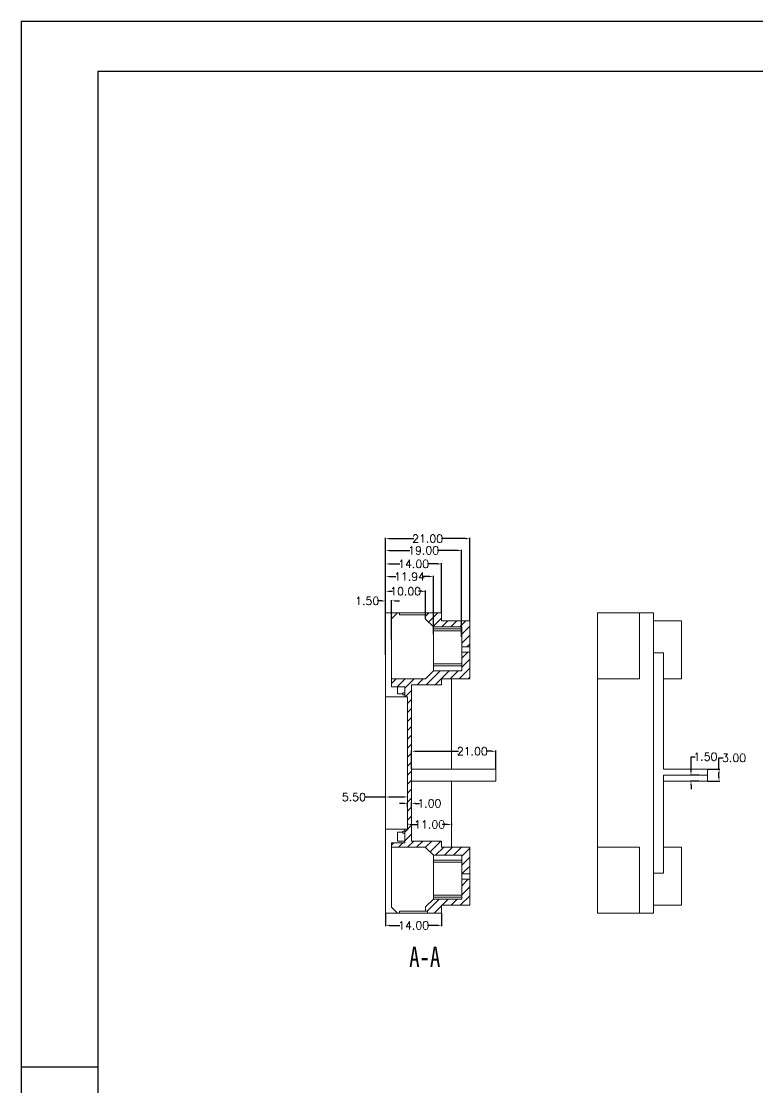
# Model space of a CAD drawing. Header units: inches. Extents: x 2858 to 4955, y 1126 to 1648.
# Drawn here: x 2857.9 to 3041.8, y 1381.8 to 1648.2 of the extents above; entities that cross this region are included whole.
import ezdxf

# ---------------------------------------------------------------- set-up
doc = ezdxf.new("R2010")
doc.units = ezdxf.units.IN
doc.header["$LTSCALE"] = 15
doc.styles.add('SLDTEXTSTYLE0', font='TXT', dxfattribs={"width": 0.75})
doc.styles.get("Standard").update_dxf_attribs({"font": 'txt', "bigfont": 'gbcbig.shx'})
doc.dimstyles.new('2.5', dxfattribs={"dimtxt": 2, "dimasz": 1, "dimexe": 0.18, "dimexo": 0.0625, "dimgap": 0.09, "dimtad": 0, "dimtih": 1, "dimtoh": 1, "dimzin": 0, "dimdsep": 46, "dimtxsty": 'Standard', "dimcen": 1, "dimadec": 0, "dimazin": 2, "dimtfac": 1, "dimtofl": 0, "dimtmove": 0, "dimatfit": 3, "dimfxl": 1, "dimtolj": 1, "dimtzin": 0, "dimarcsym": 0})

# ---------------------------------------------------------------- blocks, each defined once
blk = doc.blocks.new('*D447')
at = {"color": 0, "lineweight": -2}
for p, q in [((2955.4, 1461.49), (2955.4, 1466.04)), ((2956.4, 1465.86), (2967.14, 1465.86)), ((2975.4, 1465.86), (2973.98, 1465.86)), ((2976.4, 1461.49), (2976.4, 1466.04))]:
    blk.add_line(p, q, dxfattribs=at)
at = {"color": 0}
for points in [[(2956.4, 1466.03), (2956.4, 1465.7), (2955.4, 1465.86)], [(2975.4, 1466.03), (2975.4, 1465.7), (2976.4, 1465.86)]]:
    blk.add_solid(points, dxfattribs=at)
at = {"layer": 'Defpoints', "color": 0}
for p in [(2976.4, 1465.86), (2955.4, 1461.43), (2976.4, 1461.43)]:
    blk.add_point(p, dxfattribs=at)
at = {"color": 0, "insert": (2970.56, 1465.86), "char_height": 2, "attachment_point": 5}
blk.add_mtext('\\A1;21.00', dxfattribs=at)
blk = doc.blocks.new('*D448')
at = {"color": 0, "lineweight": -2}
for p, q in [((2948.9, 1425.37), (2948.9, 1422.19)), ((2962.9, 1425.37), (2962.9, 1422.19)), ((2949.9, 1422.37), (2952.48, 1422.37)), ((2961.9, 1422.37), (2959.33, 1422.37))]:
    blk.add_line(p, q, dxfattribs=at)
at = {"color": 0}
for points in [[(2949.9, 1422.54), (2949.9, 1422.21), (2948.9, 1422.37)], [(2961.9, 1422.54), (2961.9, 1422.21), (2962.9, 1422.37)]]:
    blk.add_solid(points, dxfattribs=at)
at = {"layer": 'Defpoints', "color": 0}
for p in [(2948.9, 1425.43), (2962.9, 1425.43), (2962.9, 1422.37)]:
    blk.add_point(p, dxfattribs=at)
at = {"color": 0, "insert": (2955.9, 1422.37), "char_height": 2, "attachment_point": 5}
blk.add_mtext('\\A1;14.00', dxfattribs=at)
blk = doc.blocks.new('*D459')
at = {"color": 0, "lineweight": -2}
for p, q in [((3032.18, 1461.43), (3032.18, 1464.22)), ((3032.18, 1464.22), (3033.18, 1464.22)), ((3029.4, 1461.43), (3032.36, 1461.43)), ((3032.18, 1459.43), (3032.18, 1460.43)), ((3029.4, 1458.43), (3032.36, 1458.43))]:
    blk.add_line(p, q, dxfattribs=at)
at = {"color": 0}
for points in [[(3032.01, 1460.43), (3032.35, 1460.43), (3032.18, 1461.43)], [(3032.01, 1459.43), (3032.35, 1459.43), (3032.18, 1458.43)]]:
    blk.add_solid(points, dxfattribs=at)
at = {"layer": 'Defpoints', "color": 0}
for p in [(3029.33, 1461.43), (3029.33, 1458.43), (3032.18, 1458.43)]:
    blk.add_point(p, dxfattribs=at)
at = {"color": 0, "insert": (3035.94, 1464.22), "char_height": 2, "attachment_point": 5}
blk.add_mtext('\\A1;3.00', dxfattribs=at)
blk = doc.blocks.new('*D460')
at = {"color": 0, "lineweight": -2}
for p, q in [((3025.19, 1460.93), (3025.19, 1464.51)), ((3025.19, 1464.51), (3026.19, 1464.51)), ((3027.15, 1459.93), (3025.01, 1459.93)), ((3027.15, 1458.43), (3025.01, 1458.43)), ((3025.19, 1457.43), (3025.19, 1456.43))]:
    blk.add_line(p, q, dxfattribs=at)
at = {"color": 0}
for points in [[(3025.02, 1460.93), (3025.35, 1460.93), (3025.19, 1459.93)], [(3025.02, 1457.43), (3025.35, 1457.43), (3025.19, 1458.43)]]:
    blk.add_solid(points, dxfattribs=at)
at = {"layer": 'Defpoints', "color": 0}
for p in [(3025.19, 1459.93), (3027.22, 1459.93), (3027.22, 1458.43)]:
    blk.add_point(p, dxfattribs=at)
at = {"color": 0, "insert": (3028.78, 1464.51), "char_height": 2, "attachment_point": 5}
blk.add_mtext('\\A1;1.50', dxfattribs=at)
blk = doc.blocks.new('*D464')
at = {"color": 0, "lineweight": -2}
for p, q in [((2947.9, 1503.43), (2946.9, 1503.43)), ((2948.9, 1500.49), (2948.9, 1503.61)), ((2950.4, 1493.76), (2950.4, 1503.61)), ((2951.4, 1503.43), (2952.4, 1503.43))]:
    blk.add_line(p, q, dxfattribs=at)
at = {"color": 0}
for points in [[(2947.9, 1503.59), (2947.9, 1503.26), (2948.9, 1503.43)], [(2951.4, 1503.59), (2951.4, 1503.26), (2950.4, 1503.43)]]:
    blk.add_solid(points, dxfattribs=at)
at = {"layer": 'Defpoints', "color": 0}
for p in [(2950.4, 1503.43), (2948.9, 1500.43), (2950.4, 1493.7)]:
    blk.add_point(p, dxfattribs=at)
at = {"color": 0, "insert": (2944.31, 1503.43), "char_height": 2, "attachment_point": 5}
blk.add_mtext('\\A1;1.50', dxfattribs=at)
blk = doc.blocks.new('*D465')
at = {"color": 0, "lineweight": -2}
for p, q in [((2948.9, 1496.36), (2948.9, 1506)), ((2949.9, 1505.82), (2950.65, 1505.82)), ((2957.9, 1505.82), (2957.16, 1505.82)), ((2958.9, 1498.93), (2958.9, 1506))]:
    blk.add_line(p, q, dxfattribs=at)
at = {"color": 0}
for points in [[(2949.9, 1505.99), (2949.9, 1505.65), (2948.9, 1505.82)], [(2957.9, 1505.99), (2957.9, 1505.65), (2958.9, 1505.82)]]:
    blk.add_solid(points, dxfattribs=at)
at = {"layer": 'Defpoints', "color": 0}
for p in [(2958.9, 1505.82), (2958.9, 1498.87), (2948.9, 1496.29)]:
    blk.add_point(p, dxfattribs=at)
at = {"color": 0, "insert": (2953.9, 1505.82), "char_height": 2, "attachment_point": 5}
blk.add_mtext('\\A1;10.00', dxfattribs=at)
blk = doc.blocks.new('*D466')
at = {"color": 0, "lineweight": -2}
for p, q in [((2948.9, 1494.24), (2948.9, 1509.67)), ((2949.9, 1509.49), (2951.45, 1509.49)), ((2959.84, 1509.49), (2958.3, 1509.49)), ((2960.84, 1495.09), (2960.84, 1509.67))]:
    blk.add_line(p, q, dxfattribs=at)
at = {"color": 0}
for points in [[(2949.9, 1509.66), (2949.9, 1509.33), (2948.9, 1509.49)], [(2959.84, 1509.66), (2959.84, 1509.33), (2960.84, 1509.49)]]:
    blk.add_solid(points, dxfattribs=at)
at = {"layer": 'Defpoints', "color": 0}
for p in [(2960.84, 1509.49), (2960.84, 1495.02), (2948.9, 1494.18)]:
    blk.add_point(p, dxfattribs=at)
at = {"color": 0, "insert": (2954.87, 1509.49), "char_height": 2, "attachment_point": 5}
blk.add_mtext('\\A1;11.94', dxfattribs=at)
blk = doc.blocks.new('*D467')
at = {"color": 0, "lineweight": -2}
for p, q in [((2948.9, 1489.99), (2948.9, 1516.21)), ((2949.9, 1516.03), (2954.98, 1516.03)), ((2966.9, 1516.03), (2961.83, 1516.03)), ((2967.9, 1494.49), (2967.9, 1516.21))]:
    blk.add_line(p, q, dxfattribs=at)
at = {"color": 0}
for points in [[(2949.9, 1516.2), (2949.9, 1515.86), (2948.9, 1516.03)], [(2966.9, 1516.2), (2966.9, 1515.86), (2967.9, 1516.03)]]:
    blk.add_solid(points, dxfattribs=at)
at = {"layer": 'Defpoints', "color": 0}
for p in [(2967.9, 1516.03), (2967.9, 1494.43), (2948.9, 1489.93)]:
    blk.add_point(p, dxfattribs=at)
at = {"color": 0, "insert": (2958.4, 1516.03), "char_height": 2, "attachment_point": 5}
blk.add_mtext('\\A1;19.00', dxfattribs=at)
blk = doc.blocks.new('*D468')
at = {"color": 0, "lineweight": -2}
for p, q in [((2948.9, 1489.99), (2948.9, 1519.16)), ((2949.9, 1518.98), (2955.98, 1518.98)), ((2968.9, 1518.98), (2962.83, 1518.98)), ((2969.9, 1498.49), (2969.9, 1519.16))]:
    blk.add_line(p, q, dxfattribs=at)
at = {"color": 0}
for points in [[(2949.9, 1519.15), (2949.9, 1518.81), (2948.9, 1518.98)], [(2968.9, 1519.15), (2968.9, 1518.81), (2969.9, 1518.98)]]:
    blk.add_solid(points, dxfattribs=at)
at = {"layer": 'Defpoints', "color": 0}
for p in [(2948.9, 1518.98), (2969.9, 1498.43), (2948.9, 1489.93)]:
    blk.add_point(p, dxfattribs=at)
at = {"color": 0, "insert": (2959.4, 1518.98), "char_height": 2, "attachment_point": 5}
blk.add_mtext('\\A1;21.00', dxfattribs=at)
blk = doc.blocks.new('*D469')
at = {"color": 0, "lineweight": -2}
for p, q in [((2948.9, 1454.44), (2943.9, 1454.44)), ((2948.9, 1454.51), (2948.9, 1454.62)), ((2953.4, 1454.44), (2949.9, 1454.44)), ((2954.4, 1454.51), (2954.4, 1454.62))]:
    blk.add_line(p, q, dxfattribs=at)
at = {"color": 0}
for points in [[(2949.9, 1454.61), (2949.9, 1454.28), (2948.9, 1454.44)], [(2953.4, 1454.61), (2953.4, 1454.28), (2954.4, 1454.44)]]:
    blk.add_solid(points, dxfattribs=at)
at = {"layer": 'Defpoints', "color": 0}
for p in [(2948.9, 1454.44), (2954.4, 1454.44), (2954.4, 1454.44)]:
    blk.add_point(p, dxfattribs=at)
at = {"color": 0, "insert": (2940.98, 1454.44), "char_height": 2, "attachment_point": 5}
blk.add_mtext('\\A1;5.50', dxfattribs=at)
blk = doc.blocks.new('*D470')
at = {"color": 0, "lineweight": -2}
for p, q in [((2953.4, 1452.85), (2952.4, 1452.85)), ((2954.4, 1451.94), (2954.4, 1453.03)), ((2955.4, 1451.94), (2955.4, 1453.03)), ((2956.4, 1452.85), (2957.4, 1452.85))]:
    blk.add_line(p, q, dxfattribs=at)
at = {"color": 0}
for points in [[(2953.4, 1453.02), (2953.4, 1452.68), (2954.4, 1452.85)], [(2956.4, 1453.02), (2956.4, 1452.68), (2955.4, 1452.85)]]:
    blk.add_solid(points, dxfattribs=at)
at = {"layer": 'Defpoints', "color": 0}
for p in [(2954.4, 1451.88), (2955.4, 1452.85), (2955.4, 1451.88)]:
    blk.add_point(p, dxfattribs=at)
at = {"color": 0, "insert": (2959.83, 1452.85), "char_height": 2, "attachment_point": 5}
blk.add_mtext('\\A1;1.00', dxfattribs=at)
blk = doc.blocks.new('*D471')
at = {"color": 0, "lineweight": -2}
for p, q in [((2954.4, 1447.8), (2954.4, 1447.39)), ((2955.4, 1447.57), (2956.81, 1447.57)), ((2964.4, 1447.57), (2962.99, 1447.57)), ((2965.4, 1447.8), (2965.4, 1447.39))]:
    blk.add_line(p, q, dxfattribs=at)
at = {"color": 0}
for points in [[(2955.4, 1447.74), (2955.4, 1447.41), (2954.4, 1447.57)], [(2964.4, 1447.74), (2964.4, 1447.41), (2965.4, 1447.57)]]:
    blk.add_solid(points, dxfattribs=at)
at = {"layer": 'Defpoints', "color": 0}
for p in [(2954.4, 1447.86), (2965.4, 1447.86), (2965.4, 1447.57)]:
    blk.add_point(p, dxfattribs=at)
at = {"color": 0, "insert": (2959.9, 1447.57), "char_height": 2, "attachment_point": 5}
blk.add_mtext('\\A1;11.00', dxfattribs=at)
blk = doc.blocks.new('*D472')
at = {"color": 0, "lineweight": -2}
for p, q in [((2948.9, 1497.54), (2948.9, 1512.84)), ((2949.9, 1512.66), (2952.48, 1512.66)), ((2961.9, 1512.66), (2959.33, 1512.66)), ((2962.9, 1500.49), (2962.9, 1512.84))]:
    blk.add_line(p, q, dxfattribs=at)
at = {"color": 0}
for points in [[(2949.9, 1512.83), (2949.9, 1512.49), (2948.9, 1512.66)], [(2961.9, 1512.83), (2961.9, 1512.49), (2962.9, 1512.66)]]:
    blk.add_solid(points, dxfattribs=at)
at = {"layer": 'Defpoints', "color": 0}
for p in [(2948.9, 1512.66), (2962.9, 1500.43), (2948.9, 1497.48)]:
    blk.add_point(p, dxfattribs=at)
at = {"color": 0, "insert": (2955.9, 1512.66), "char_height": 2, "attachment_point": 5}
blk.add_mtext('\\A1;14.00', dxfattribs=at)

msp = doc.modelspace()

# ---------------------------------------------------------------- hatches: boundary and pattern name
at = {"linetype": 'Continuous', "lineweight": 0}
h = msp.add_hatch(dxfattribs=at)
h.set_pattern_fill('ANSI31', color=4, scale=0.5, style=0)
h.paths.add_polyline_path([(2958.903, 1499.93), (2958.903, 1498.87), (2960.843, 1496.93), (2967.903, 1496.93), (2967.903, 1491.93), (2969.903, 1491.93), (2969.903, 1498.43), (2962.903, 1498.43), (2962.903, 1500.43), (2959.403, 1500.43), (2959.403, 1499.93)], flags=0)
h = msp.add_hatch(dxfattribs=at)
h.set_pattern_fill('ANSI31', color=4, scale=0.5, style=0)
h.set_pattern_definition([(45, (-45.5793, 0), (-1.122532, 1.122532), [])])
h.paths.add_polyline_path([(2958.903, 1441.87), (2960.843, 1439.93), (2967.903, 1439.93), (2967.903, 1435.23), (2969.903, 1435.23), (2969.903, 1441.93), (2962.903, 1441.93), (2962.903, 1443.43), (2955.403, 1443.43), (2955.403, 1482.43), (2962.903, 1482.43), (2962.903, 1483.93), (2969.903, 1483.93), (2969.903, 1490.63), (2967.903, 1490.63), (2967.903, 1485.93), (2960.843, 1485.93), (2958.903, 1483.99), (2958.903, 1483.988), (2950.403, 1483.988), (2950.403, 1481.988), (2953.703, 1481.988), (2953.703, 1479.43), (2954.403, 1479.43), (2954.403, 1446.43), (2953.703, 1446.43), (2953.703, 1442.988), (2950.403, 1442.988), (2950.403, 1441.871), (2958.903, 1441.871)], flags=0)
h = msp.add_hatch(dxfattribs=at)
h.set_pattern_fill('ANSI31', color=4, scale=0.5, style=0)
h.paths.add_polyline_path([(2958.903, 1426.99), (2958.903, 1425.93), (2959.403, 1425.93), (2959.403, 1425.43), (2962.903, 1425.43), (2962.903, 1427.43), (2969.903, 1427.43), (2969.903, 1433.93), (2967.903, 1433.93), (2967.903, 1428.93), (2960.843, 1428.93)], flags=0)

# ---------------------------------------------------------------- linework, layer by layer
for p, q in [((2857.91, 1648.204), (3596.941, 1648.204)), ((2857.91, 1648.204), (2857.91, 1125.657)), ((2877.033, 1635.762), (3584.499, 1635.762)), ((2877.033, 1635.762), (2877.033, 1138.098)), ((2877.033, 1386.93), (2857.91, 1386.93))]:
    msp.add_line(p, q)
at = {"color": 7, "linetype": 'Continuous', "lineweight": 15}
for p, q in [((2948.903, 1500.43), (2948.903, 1479.43)), ((2948.903, 1500.43), (2951.903, 1500.43)), ((2951.903, 1500.43), (2950.403, 1498.93)), ((2952.403, 1500.43), (2951.903, 1500.43)), ((2952.403, 1499.93), (2952.403, 1500.43)), ((2959.403, 1500.43), (2952.403, 1500.43)), ((2958.903, 1499.93), (2952.403, 1499.93)), ((2959.403, 1499.93), (2958.903, 1499.93)), ((2958.903, 1498.87), (2958.903, 1499.93)), ((2959.403, 1499.93), (2959.403, 1500.43)), ((2962.903, 1500.43), (2959.403, 1500.43)), ((2962.903, 1500.43), (2962.903, 1498.43)), ((3001.834, 1483.93), (3001.834, 1500.43)), ((3012.334, 1500.43), (3001.834, 1500.43)), ((3012.334, 1500.43), (3012.334, 1483.93)), ((3012.334, 1500.43), (3015.834, 1500.43)), ((3015.834, 1425.43), (3015.834, 1500.43)), ((2950.403, 1498.93), (2950.403, 1483.988)), ((2960.843, 1496.93), (2958.903, 1498.87)), ((2969.903, 1498.43), (2962.903, 1498.43)), ((2969.903, 1498.43), (2969.903, 1491.93)), ((3022.834, 1498.43), (3015.834, 1498.43)), ((3022.834, 1498.43), (3022.834, 1483.93)), ((2960.843, 1496.93), (2967.903, 1496.93)), ((2960.843, 1496.43), (2960.843, 1496.93)), ((2960.843, 1496.43), (2960.843, 1495.93)), ((2960.843, 1496.43), (2967.903, 1496.43)), ((2960.843, 1495.93), (2967.903, 1495.93)), ((2960.843, 1487.73), (2960.843, 1495.93)), ((2967.903, 1491.93), (2967.903, 1496.93)), ((2969.903, 1491.93), (2967.903, 1491.93)), ((2967.903, 1490.63), (2967.903, 1491.93)), ((2969.903, 1491.93), (2969.903, 1490.63)), ((2967.903, 1485.93), (2967.903, 1490.63)), ((2967.903, 1490.63), (2969.903, 1490.63)), ((2969.903, 1490.63), (2969.903, 1483.93)), ((3018.334, 1490.43), (3015.834, 1490.43)), ((3018.334, 1461.43), (3018.334, 1490.43)), ((2960.843, 1487.73), (2960.843, 1487.23)), ((2960.843, 1487.73), (2967.903, 1487.73)), ((2960.843, 1487.23), (2967.903, 1487.23)), ((2960.843, 1485.93), (2960.843, 1487.23)), ((2950.403, 1483.988), (2950.403, 1481.988)), ((2958.903, 1483.988), (2950.403, 1483.988)), ((2958.903, 1483.99), (2960.843, 1485.93)), ((2958.903, 1483.988), (2958.903, 1483.99)), ((2967.903, 1485.93), (2960.843, 1485.93)), ((2962.903, 1483.93), (2969.903, 1483.93)), ((2962.903, 1483.93), (2962.903, 1482.43)), ((2965.403, 1483.93), (2965.403, 1461.43)), ((3012.334, 1483.93), (3001.834, 1483.93)), ((3001.834, 1441.93), (3001.834, 1483.93)), ((3022.834, 1483.93), (3018.334, 1483.93)), ((2950.403, 1481.988), (2953.703, 1481.988)), ((2951.903, 1481.988), (2951.903, 1480.23)), ((2953.703, 1481.988), (2953.703, 1479.43)), ((2955.403, 1482.43), (2962.903, 1482.43)), ((2955.403, 1482.43), (2955.403, 1443.43)), ((2953.703, 1479.43), (2948.903, 1479.43)), ((2948.903, 1479.43), (2948.903, 1446.43)), ((2951.903, 1480.23), (2953.203, 1480.23)), ((2953.203, 1479.93), (2953.203, 1480.43)), ((2953.203, 1480.43), (2953.703, 1480.43)), ((2953.203, 1479.93), (2953.703, 1479.93)), ((2953.703, 1479.43), (2954.403, 1479.43)), ((2954.403, 1479.43), (2954.403, 1446.43)), ((2976.403, 1461.43), (2955.403, 1461.43)), ((2976.403, 1458.43), (2976.403, 1461.43)), ((3029.334, 1461.43), (3018.334, 1461.43)), ((3018.334, 1435.43), (3018.334, 1459.93)), ((3029.334, 1459.93), (3018.334, 1459.93)), ((3029.334, 1461.43), (3029.334, 1459.93)), ((3029.334, 1459.93), (3029.334, 1458.43)), ((2976.403, 1458.43), (2955.403, 1458.43)), ((2965.403, 1458.43), (2965.403, 1441.93)), ((3029.334, 1458.43), (3018.334, 1458.43)), ((2948.903, 1446.43), (2948.903, 1425.43)), ((2948.903, 1446.43), (2953.703, 1446.43)), ((2953.703, 1442.988), (2953.703, 1446.43)), ((2954.403, 1446.43), (2953.703, 1446.43)), ((2951.903, 1445.63), (2953.203, 1445.63)), ((2951.903, 1443.43), (2951.903, 1445.63)), ((2953.203, 1445.93), (2953.203, 1445.43)), ((2953.203, 1445.93), (2953.703, 1445.93)), ((2953.203, 1445.43), (2953.703, 1445.43)), ((2950.403, 1442.988), (2950.403, 1441.871)), ((2953.703, 1442.988), (2950.403, 1442.988)), ((2958.903, 1441.871), (2950.403, 1441.871)), ((2950.403, 1426.93), (2950.403, 1441.871)), ((2951.903, 1443.43), (2953.703, 1443.43)), ((2962.903, 1443.43), (2955.403, 1443.43)), ((2958.903, 1441.87), (2958.903, 1441.871)), ((2960.843, 1439.93), (2958.903, 1441.87)), ((2962.903, 1443.43), (2962.903, 1441.93)), ((2962.903, 1441.93), (2969.903, 1441.93)), ((2969.903, 1441.93), (2969.903, 1435.23)), ((3012.334, 1441.93), (3001.834, 1441.93)), ((3001.834, 1441.93), (3001.834, 1425.43)), ((3012.334, 1425.43), (3012.334, 1441.93)), ((3022.834, 1441.93), (3018.334, 1441.93)), ((3022.834, 1427.43), (3022.834, 1441.93)), ((2967.903, 1439.93), (2960.843, 1439.93)), ((2960.843, 1439.93), (2960.843, 1438.63)), ((2960.843, 1438.13), (2960.843, 1438.63)), ((2960.843, 1438.63), (2967.903, 1438.63)), ((2967.903, 1435.23), (2967.903, 1439.93)), ((2960.843, 1438.13), (2967.903, 1438.13)), ((2960.843, 1438.13), (2960.843, 1429.93)), ((2967.903, 1435.23), (2969.903, 1435.23)), ((2967.903, 1435.23), (2967.903, 1433.93)), ((2967.903, 1428.93), (2967.903, 1433.93)), ((2969.903, 1433.93), (2967.903, 1433.93)), ((2969.903, 1433.93), (2969.903, 1435.23)), ((2969.903, 1433.93), (2969.903, 1427.43)), ((3018.334, 1435.43), (3015.834, 1435.43)), ((2958.903, 1426.99), (2960.843, 1428.93)), ((2960.843, 1429.43), (2960.843, 1429.93)), ((2960.843, 1429.93), (2967.903, 1429.93)), ((2960.843, 1429.43), (2967.903, 1429.43)), ((2960.843, 1429.43), (2960.843, 1428.93)), ((2960.843, 1428.93), (2967.903, 1428.93)), ((2948.903, 1425.43), (2951.903, 1425.43)), ((2950.403, 1426.93), (2951.903, 1425.43)), ((2952.403, 1425.43), (2951.903, 1425.43)), ((2952.403, 1425.93), (2952.403, 1425.43)), ((2958.903, 1425.93), (2952.403, 1425.93)), ((2959.403, 1425.43), (2952.403, 1425.43)), ((2958.903, 1425.93), (2958.903, 1426.99)), ((2959.403, 1425.93), (2958.903, 1425.93)), ((2959.403, 1425.43), (2959.403, 1425.93)), ((2959.403, 1425.43), (2962.903, 1425.43)), ((2962.903, 1427.43), (2962.903, 1425.43)), ((2969.903, 1427.43), (2962.903, 1427.43)), ((3012.334, 1425.43), (3001.834, 1425.43)), ((3012.334, 1425.43), (3015.834, 1425.43)), ((3022.834, 1427.43), (3015.834, 1427.43))]:
    msp.add_line(p, q, dxfattribs=at)

# ---------------------------------------------------------------- texts
at = {"color": 7, "linetype": 'Continuous', "insert": (2954.798, 1417.06), "char_height": 5.08, "attachment_point": 1, "style": 'SLDTEXTSTYLE0'}
msp.add_mtext('A-A', dxfattribs=at)

# ---------------------------------------------------------------- dimensions: what is measured, and where the dimension line sits
for base, p1, p2, picture, middle in [((2948.903, 1518.979), (2969.903, 1498.43), (2948.903, 1489.93), '*D468', (2959.403, 1518.979)), ((2948.903, 1512.66), (2962.903, 1500.43), (2948.903, 1497.476), '*D472', (2955.903, 1512.66)), ((2960.843, 1509.492), (2948.903, 1494.176), (2960.843, 1495.024), '*D466', (2954.873, 1509.492)), ((2958.903, 1505.818), (2948.903, 1496.293), (2958.903, 1498.87), '*D465', (2953.903, 1505.818)), ((2955.403, 1452.849), (2954.403, 1451.876), (2955.403, 1451.876), '*D470', (2959.827, 1452.849)), ((2965.403, 1447.574), (2954.403, 1447.863), (2965.403, 1447.863), '*D471', (2959.903, 1447.574)), ((2962.903, 1422.373), (2948.903, 1425.43), (2962.903, 1425.43), '*D448', (2955.903, 1422.373))]:
    dim = msp.add_linear_dim(base=base, p1=p1, p2=p2, dimstyle='2.5')
    dim.commit()
    dim.dimension.update_dxf_attribs({"geometry": picture, "text_midpoint": middle})
for base, p1, p2, picture, middle in [((2967.903, 1516.029), (2948.903, 1489.93), (2967.903, 1494.43), '*D467', (2958.403, 1516.029)), ((2950.403, 1503.425), (2948.903, 1500.43), (2950.403, 1493.698), '*D464', (2944.313, 1503.425)), ((2976.403, 1465.864), (2955.403, 1461.43), (2976.403, 1461.43), '*D447', (2970.56, 1465.864)), ((2954.403, 1454.444), (2948.903, 1454.444), (2954.403, 1454.444), '*D469', (2940.977, 1454.444))]:
    dim = msp.add_linear_dim(base=base, p1=p1, p2=p2, dimstyle='2.5')
    dim.commit()
    dim.dimension.update_dxf_attribs({"geometry": picture, "text_midpoint": middle, "dimtype": 160})
for base, p1, p2, picture, middle in [((3025.187, 1459.93), (3027.216, 1458.43), (3027.216, 1459.93), '*D460', (3028.777, 1464.515)), ((3032.181, 1458.43), (3029.334, 1461.43), (3029.334, 1458.43), '*D459', (3035.938, 1464.221))]:
    dim = msp.add_linear_dim(base=base, p1=p1, p2=p2, angle=90, dimstyle='2.5')
    dim.commit()
    dim.dimension.update_dxf_attribs({"geometry": picture, "text_midpoint": middle, "dimtype": 160})

doc.saveas('drawing.dxf')
